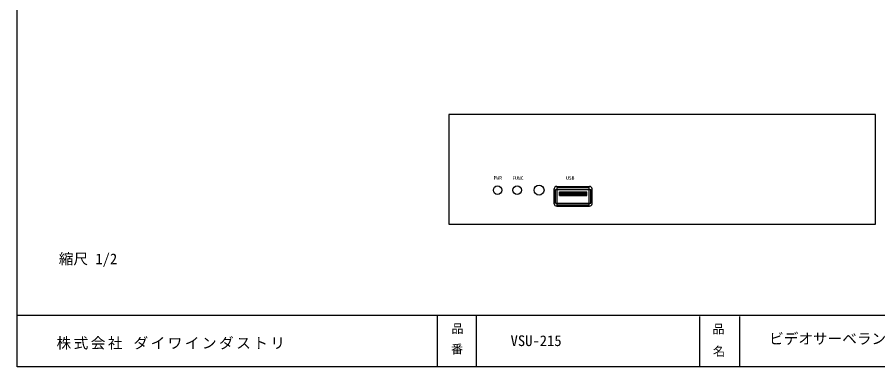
# Model space of a CAD drawing. Units: millimetres on the paper. Extents: x -865 to 142, y -98 to 91.
# Drawn here: x -141.8 to 34.8, y -98.3 to -26.6 of the extents above; entities that cross this region are included whole.
import ezdxf
from ezdxf.enums import TextEntityAlignment as Align

# ---------------------------------------------------------------- set-up
doc = ezdxf.new("R2010")
doc.units = ezdxf.units.MM
doc.layers.add('0-0_0', color=4, linetype='Continuous')
doc.layers.add('0-9_細線_0_15', color=4, linetype='Continuous')
doc.styles.add('ＭＳ ゴシック', font='')
doc.styles.get('ＭＳ ゴシック').set_extended_font_data('MS Gothic')

msp = doc.modelspace()

# ---------------------------------------------------------------- linework, layer by layer
at = {"layer": '0-0_0'}
msp.add_line((141.803, -87.795), (-141.803, -87.791), dxfattribs=at)
at = {"layer": '0-9_細線_0_15'}
for p, q in [((-31.621, -64.842), (-31.621, -61.792)), ((-31.121, -61.292), (-24.371, -61.292)), ((-31.021, -61.542), (-24.471, -61.542)), ((-31.021, -65.242), (-31.021, -61.542)), ((-24.471, -65.242), (-24.471, -61.542)), ((-23.871, -64.842), (-23.871, -61.792)), ((-31.371, -61.892), (-24.121, -61.892)), ((-31.371, -64.742), (-31.371, -61.892)), ((-30.521, -62.392), (-24.971, -62.392)), ((-30.521, -63.142), (-30.521, -62.392)), ((-30.271, -62.642), (-30.521, -62.392)), ((-30.271, -62.892), (-30.521, -63.142)), ((-30.521, -63.142), (-24.971, -63.142)), ((-30.271, -62.642), (-25.221, -62.642)), ((-30.271, -62.892), (-30.271, -62.642)), ((-30.271, -62.892), (-25.221, -62.892)), ((-25.221, -62.892), (-24.971, -63.142)), ((-24.971, -63.142), (-24.971, -62.392)), ((-24.121, -64.742), (-24.121, -61.892)), ((-31.371, -64.742), (-24.121, -64.742)), ((-31.021, -65.092), (-24.471, -65.092)), ((-31.121, -65.342), (-24.371, -65.342)), ((-55.644, -87.843), (-55.644, -98.164)), ((-47.659, -87.775), (-47.659, -98.095)), ((-1.836, -87.959), (-1.836, -98.28)), ((6.398, -87.959), (6.398, -98.28)), ((141.803, -98.28), (-141.803, -98.28))]:
    msp.add_line(p, q, dxfattribs=at)
for points in [[(-141.803, -98.28), (-141.803, 91.405), (141.803, 91.405), (141.803, -98.28)], [(-25.221, -62.892), (-25.221, -62.642), (-24.971, -62.392)]]:
    msp.add_lwpolyline(points, dxfattribs=at)
msp.add_lwpolyline([(34.253, -46.542), (-53.247, -46.542), (-53.247, -69.042), (34.253, -69.042)], close=True, dxfattribs=at)
for centre, radius in [((-43.246, -62.042), 0.875), ((-39.246, -62.042), 0.875), ((-34.746, -62.042), 1.021)]:
    msp.add_circle(centre, radius, dxfattribs=at)
for centre, start, end in [((-31.121, -61.792), 90, 180), ((-24.371, -61.792), 0, 90), ((-31.121, -64.842), 180, 270), ((-24.371, -64.842), 270, 0)]:
    msp.add_arc(centre, 0.5, start, end, dxfattribs=at)

# ---------------------------------------------------------------- texts
at = {"layer": '0-0_0', "insert": (-133.726, -94.763), "char_height": 2.199, "attachment_point": 7, "style": 'ＭＳ ゴシック'}
msp.add_mtext('\\T1.17;株式会社\\~ダイワインダストリ', dxfattribs=at)
at = {"layer": '0-9_細線_0_15', "style": 'ＭＳ ゴシック'}
for s, height, p in [('PWR', 0.7331, (-44.058, -60.139)), ('FUNC', 0.7331, (-40.235, -60.191)), ('USB', 0.7331, (-29.203, -60.156)), ('縮尺 1/2', 2.199, (-133.271, -77.913)), ('品', 1.833, (-52.721, -91.907)), ('品', 1.833, (0.821, -92.006)), ('VSU-215', 2.199, (-40.585, -94.694)), ('ビデオサーベランスユニット', 2.199, (12.464, -94.276)), ('番', 1.833, (-52.804, -96.118)), ('名', 1.833, (0.935, -96.585))]:
    msp.add_text(s, height=height, dxfattribs=at).set_placement(p, align=Align.BOTTOM_LEFT)

doc.saveas('drawing.dxf')
